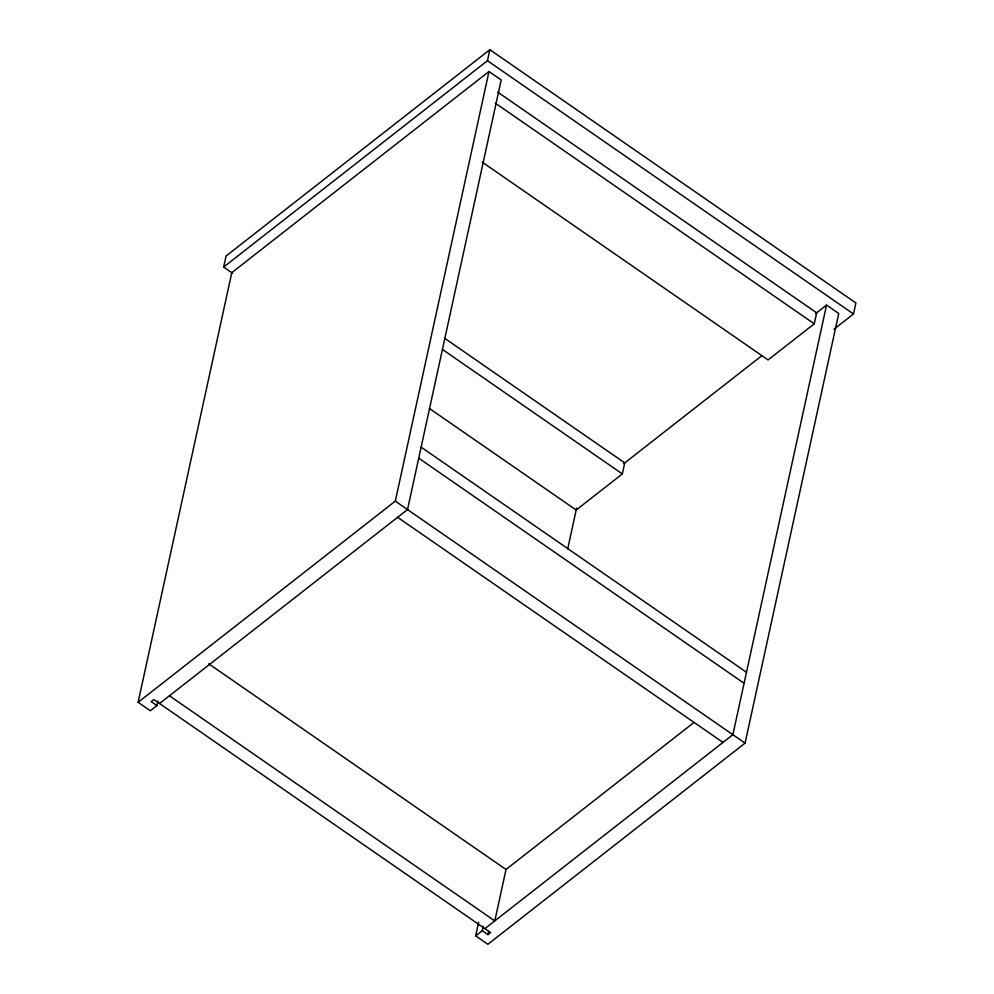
<?xml version="1.0" encoding="UTF-8"?>
<svg xmlns="http://www.w3.org/2000/svg" width="994" height="994" viewBox="0 0 994 994"><rect width="100%" height="100%" fill="white"/><g stroke="black" fill="none" stroke-linecap="round" stroke-linejoin="round"><path stroke-width="1.49" d="M232.584 273.226L223.662 267.038L226.06 256.03L489.856 49.7L855.884 302.959L853.473 313.967L833.941 329.25M157.909 701.043L156.915 705.578L150.318 710.747L138.116 702.298L231.788 272.667L488.986 71.506L501.187 79.942L407.515 509.574L159.549 703.516M223.662 267.038L487.458 60.721L489.856 49.7M138.116 702.298L395.314 501.125L488.986 71.506M815.552 313.657L826.548 305.059L838.75 313.508L745.078 743.127L487.88 944.3L475.679 935.863L478.648 922.246M475.679 935.863L482.276 930.695L483.258 926.159M567.698 548.924L576.607 508.083M482.276 930.695L487.967 934.633L488.626 931.614M429.458 408.497L576.185 510.021L622.343 473.914L624.754 462.906L444.84 338.42M482.289 162.171L768.089 359.927L814.26 323.808L816.658 312.799L497.683 92.094M826.548 305.059L732.876 734.69L484.91 928.632M623.785 463.664L761.814 355.703M505.896 869.588L693.998 722.452M487.967 934.633L490.601 932.571L153.859 699.577L151.225 701.64L156.915 705.578M487.458 60.721L853.473 313.967M495.273 103.115L814.26 323.808M442.442 349.441L622.343 473.914M421.133 447.151L746.482 672.267M418.722 458.159L744.084 683.276M395.314 501.125L745.078 743.127M397.625 517.315L722.986 742.431M208.728 663.793L506.008 869.489L494.801 920.904L169.452 695.788"/></g></svg>
